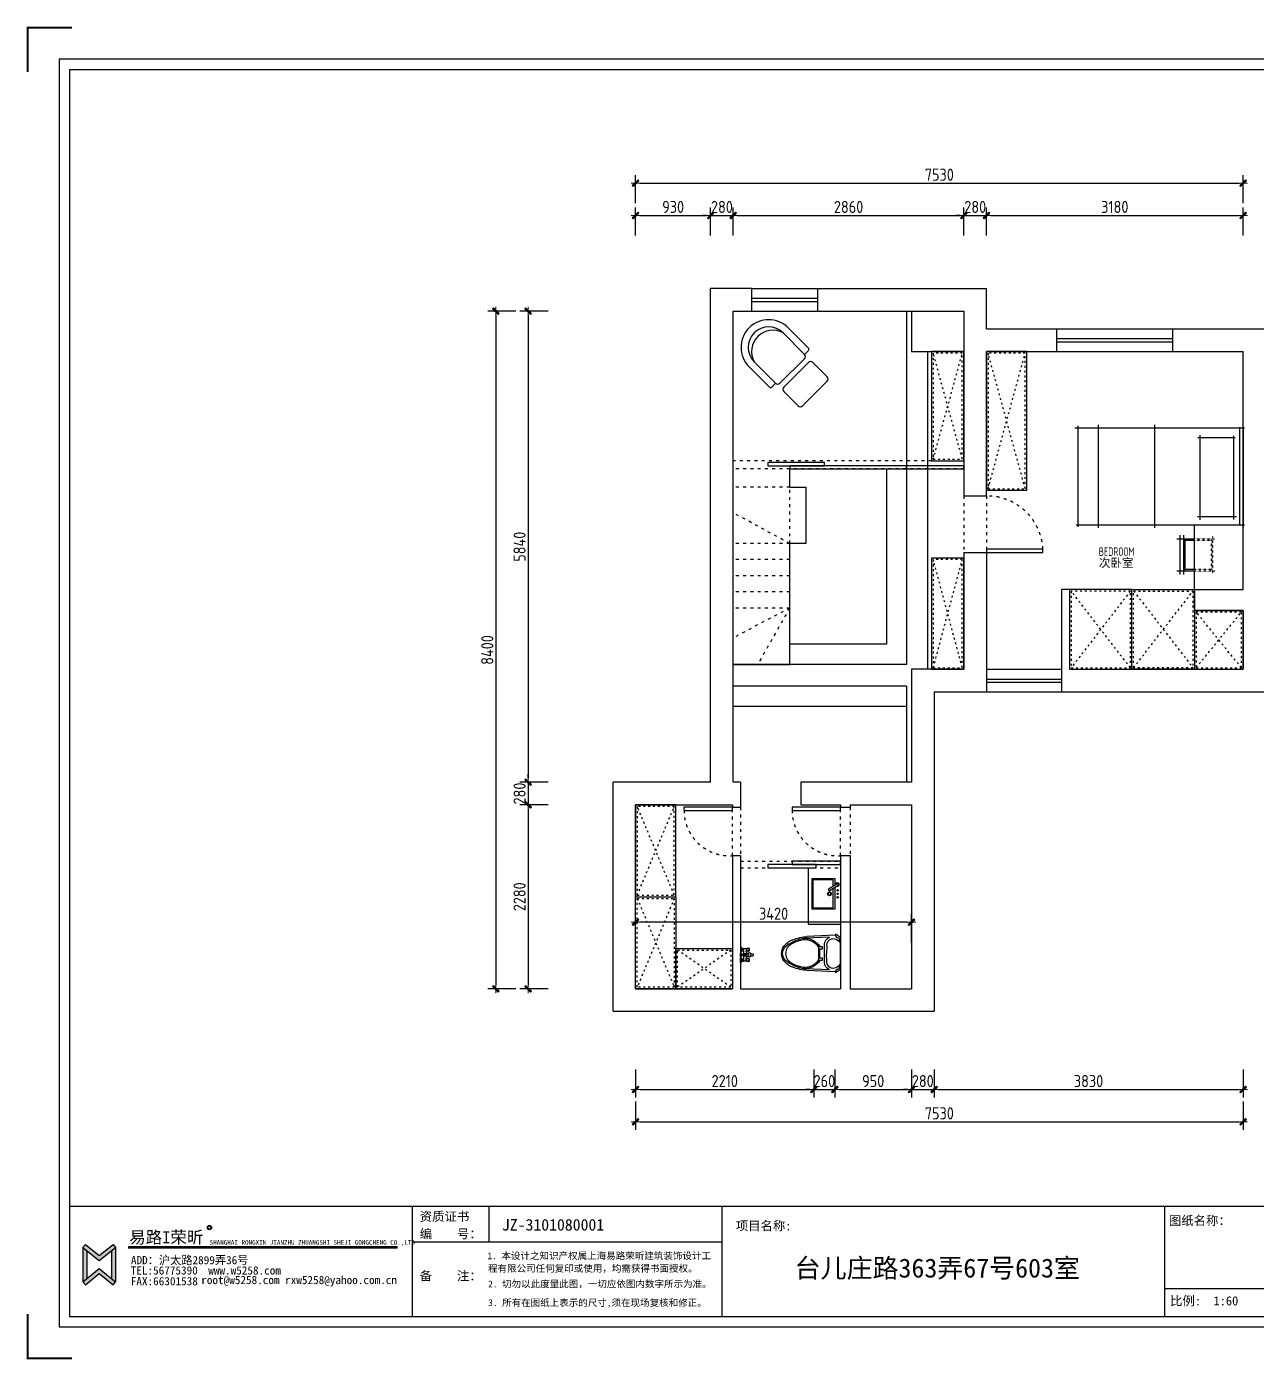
# Model space of a CAD drawing. Header units: millimetres. Extents: x -58733 to 427521, y -235734 to 553534.
# Drawn here: x 26654 to 41899, y 247313 to 263836 of the extents above; entities that cross this region are included whole.
import ezdxf

# ---------------------------------------------------------------- set-up
doc = ezdxf.new("R2010")
doc.units = ezdxf.units.MM
doc.linetypes.add('ACAD_ISO03W100', pattern=[30, 12, -18])
for name, color, linetype in [('00-墙体', 7, 'Continuous'), ('02-洁具及配件（地平图显示）', 1, 'Continuous'), ('02-活动家具', 1, 'Continuous'), ('E-立面活动家具', 1, 'Continuous'), ('图框', 251, 'Continuous'), ('目录文字', 8, 'Continuous')]:
    doc.layers.add(name, color=color, linetype=linetype)
doc.layers.add('P★10 文字说明', color=32, linetype='Continuous', lineweight=0)
doc.layers.add('墙体', color=7, linetype='Continuous', lineweight=30)
doc.styles.add('CCD_DIM', font='ARCHS.SHX')
doc.styles.get("Standard").update_dxf_attribs({"font": 'simsun.ttc'})
doc.styles.add('YQ_DIM', font='SUPEROS.SHX', dxfattribs={"width": 0.8, "bigfont": 'HZDX.SHX'})
doc.styles.add('宋体', font='simsun.ttc', dxfattribs={"height": 120})
doc.styles.add('编号', font='ARCHSTYL.SHX', dxfattribs={"width": 0.8})
doc.styles.add('英文', font='simhei.ttf')
doc.styles.add('黑体', font='simhei.ttf')
doc.dimstyles.new('海龍1：50', dxfattribs={"dimscale": 50, "dimtxt": 3, "dimasz": 1, "dimexe": 2, "dimexo": 2, "dimgap": 0.6, "dimtad": 1, "dimdec": 0, "dimrnd": 5, "dimdsep": 46, "dimtxsty": 'CCD_DIM', "dimblk": 'WS-cj', "dimcen": 1, "dimclrd": 242, "dimclre": 242, "dimclrt": 2, "dimadec": 0, "dimazin": 2, "dimtfac": 1, "dimtdec": 0, "dimtix": 1, "dimtmove": 2, "dimatfit": 3, "dimldrblk": 'CCD_Leader_Arrow', "dimfxl": 5, "dimfxlon": 1, "dimtolj": 1, "dimarcsym": 0})

# ---------------------------------------------------------------- blocks, each defined once
blk = doc.blocks.new('WS-cj')
blk.add_hatch(color=1).paths.add_polyline_path([(0.59, 0.82), (-0.82, -0.59), (-0.59, -0.82), (0.82, 0.59)])
at = {"color": 1, "linetype": 'ByBlock', "lineweight": 0}
for p, q in [((-1.1, 0), (0, 0)), ((0, 0), (1.1, 0))]:
    blk.add_line(p, q, dxfattribs=at)
at = {"color": 1}
blk.add_lwpolyline([(0.59, 0.82), (-0.82, -0.59), (-0.59, -0.82), (0.82, 0.59)], close=True, dxfattribs=at)
blk = doc.blocks.new('*D264')
at = {"color": 242, "lineweight": -2}
for p, q in [((34204, 261246), (34204, 261596)), ((35134, 261246), (35134, 261596)), ((34254, 261496), (35084, 261496))]:
    blk.add_line(p, q, dxfattribs=at)
at = {"layer": 'Defpoints', "color": 0}
for p in [(35134, 261496), (34204, 261096), (35134, 261096)]:
    blk.add_point(p, dxfattribs=at)
at = {"color": 242, "lineweight": -2, "xscale": 50, "yscale": 50, "zscale": 50, "rotation": 180}
blk.add_blockref('WS-cj', (34204, 261496), dxfattribs=at)
at = {"color": 242, "lineweight": -2, "xscale": 50, "yscale": 50, "zscale": 50}
blk.add_blockref('WS-cj', (35134, 261496), dxfattribs=at)
at = {"color": 2, "insert": (34669, 261601), "char_height": 150, "attachment_point": 5, "style": 'CCD_DIM'}
blk.add_mtext('\\A1;930', dxfattribs=at)
blk = doc.blocks.new('CCD_Leader_Arrow')
at = {"color": 1, "linetype": 'ByBlock'}
blk.add_line((0, 0), (-1, 0), dxfattribs=at)
for points in [[(-0.86, 0.67), (-0.6, 0.85), (-0.24, 0), (0, 0)], [(-0.86, -0.67), (-0.6, -0.85), (-0.24, 0), (0, 0)]]:
    blk.add_solid(points, dxfattribs=at)
blk = doc.blocks.new('*D265')
at = {"color": 242, "lineweight": -2}
for p, q in [((35134, 261246), (35134, 261596)), ((35414, 261246), (35414, 261596)), ((35084, 261496), (35034, 261496)), ((35134, 261496), (35414, 261496)), ((35464, 261496), (35514, 261496))]:
    blk.add_line(p, q, dxfattribs=at)
at = {"layer": 'Defpoints', "color": 0}
for p in [(35414, 261496), (35134, 261096), (35414, 261096)]:
    blk.add_point(p, dxfattribs=at)
at = {"color": 242, "lineweight": -2, "xscale": 50, "yscale": 50, "zscale": 50}
blk.add_blockref('WS-cj', (35134, 261496), dxfattribs=at)
at = {"color": 242, "lineweight": -2, "xscale": 50, "yscale": 50, "zscale": 50, "rotation": 180}
blk.add_blockref('WS-cj', (35414, 261496), dxfattribs=at)
at = {"color": 2, "insert": (35274, 261601), "char_height": 150, "attachment_point": 5, "style": 'CCD_DIM'}
blk.add_mtext('\\A1;280', dxfattribs=at)
blk = doc.blocks.new('*D266')
at = {"color": 242, "lineweight": -2}
for p, q in [((35414, 261246), (35414, 261596)), ((38274, 261246), (38274, 261596)), ((35464, 261496), (38224, 261496))]:
    blk.add_line(p, q, dxfattribs=at)
at = {"layer": 'Defpoints', "color": 0}
for p in [(38274, 261496), (35414, 261096), (38274, 261096)]:
    blk.add_point(p, dxfattribs=at)
at = {"color": 242, "lineweight": -2, "xscale": 50, "yscale": 50, "zscale": 50, "rotation": 180}
blk.add_blockref('WS-cj', (35414, 261496), dxfattribs=at)
at = {"color": 242, "lineweight": -2, "xscale": 50, "yscale": 50, "zscale": 50}
blk.add_blockref('WS-cj', (38274, 261496), dxfattribs=at)
at = {"color": 2, "insert": (36844, 261601), "char_height": 150, "attachment_point": 5, "style": 'CCD_DIM'}
blk.add_mtext('\\A1;2860', dxfattribs=at)
blk = doc.blocks.new('*D267')
at = {"color": 242, "lineweight": -2}
for p, q in [((38274, 261246), (38274, 261596)), ((38554, 261246), (38554, 261596)), ((38224, 261496), (38174, 261496)), ((38274, 261496), (38554, 261496)), ((38604, 261496), (38654, 261496))]:
    blk.add_line(p, q, dxfattribs=at)
at = {"layer": 'Defpoints', "color": 0}
for p in [(38554, 261496), (38274, 261096), (38554, 261096)]:
    blk.add_point(p, dxfattribs=at)
at = {"color": 242, "lineweight": -2, "xscale": 50, "yscale": 50, "zscale": 50}
blk.add_blockref('WS-cj', (38274, 261496), dxfattribs=at)
at = {"color": 242, "lineweight": -2, "xscale": 50, "yscale": 50, "zscale": 50, "rotation": 180}
blk.add_blockref('WS-cj', (38554, 261496), dxfattribs=at)
at = {"color": 2, "insert": (38414, 261601), "char_height": 150, "attachment_point": 5, "style": 'CCD_DIM'}
blk.add_mtext('\\A1;280', dxfattribs=at)
blk = doc.blocks.new('*D268')
at = {"color": 242, "lineweight": -2}
for p, q in [((38554, 261246), (38554, 261596)), ((41734, 261246), (41734, 261596)), ((38604, 261496), (41684, 261496))]:
    blk.add_line(p, q, dxfattribs=at)
at = {"layer": 'Defpoints', "color": 0}
for p in [(41734, 261496), (38554, 261096), (41734, 261096)]:
    blk.add_point(p, dxfattribs=at)
at = {"color": 242, "lineweight": -2, "xscale": 50, "yscale": 50, "zscale": 50, "rotation": 180}
blk.add_blockref('WS-cj', (38554, 261496), dxfattribs=at)
at = {"color": 242, "lineweight": -2, "xscale": 50, "yscale": 50, "zscale": 50}
blk.add_blockref('WS-cj', (41734, 261496), dxfattribs=at)
at = {"color": 2, "insert": (40144, 261601), "char_height": 150, "attachment_point": 5, "style": 'CCD_DIM'}
blk.add_mtext('\\A1;3180', dxfattribs=at)
blk = doc.blocks.new('*D269')
at = {"color": 242, "lineweight": -2}
for p, q in [((34204, 261646), (34204, 261996)), ((41734, 261646), (41734, 261996)), ((34254, 261896), (41684, 261896))]:
    blk.add_line(p, q, dxfattribs=at)
at = {"layer": 'Defpoints', "color": 0}
for p in [(41734, 261896), (34204, 261096), (41734, 261096)]:
    blk.add_point(p, dxfattribs=at)
at = {"color": 242, "lineweight": -2, "xscale": 50, "yscale": 50, "zscale": 50, "rotation": 180}
blk.add_blockref('WS-cj', (34204, 261896), dxfattribs=at)
at = {"color": 242, "lineweight": -2, "xscale": 50, "yscale": 50, "zscale": 50}
blk.add_blockref('WS-cj', (41734, 261896), dxfattribs=at)
at = {"color": 2, "insert": (37969, 262001), "char_height": 150, "attachment_point": 5, "style": 'CCD_DIM'}
blk.add_mtext('\\A1;7530', dxfattribs=at)
blk = doc.blocks.new('*D270')
at = {"color": 242, "lineweight": -2}
for p, q in [((34204, 250908), (34204, 250558)), ((36414, 250908), (36414, 250558)), ((34254, 250658), (36364, 250658))]:
    blk.add_line(p, q, dxfattribs=at)
at = {"layer": 'Defpoints', "color": 0}
for p in [(34204, 251058), (36414, 251058), (36414, 250658)]:
    blk.add_point(p, dxfattribs=at)
at = {"color": 242, "lineweight": -2, "xscale": 50, "yscale": 50, "zscale": 50, "rotation": 180}
blk.add_blockref('WS-cj', (34204, 250658), dxfattribs=at)
at = {"color": 242, "lineweight": -2, "xscale": 50, "yscale": 50, "zscale": 50}
blk.add_blockref('WS-cj', (36414, 250658), dxfattribs=at)
at = {"color": 2, "insert": (35309, 250763), "char_height": 150, "attachment_point": 5, "style": 'CCD_DIM'}
blk.add_mtext('\\A1;2210', dxfattribs=at)
blk = doc.blocks.new('*D271')
at = {"color": 242, "lineweight": -2}
for p, q in [((36414, 250908), (36414, 250558)), ((36674, 250908), (36674, 250558)), ((36364, 250658), (36314, 250658)), ((36414, 250658), (36674, 250658)), ((36724, 250658), (36774, 250658))]:
    blk.add_line(p, q, dxfattribs=at)
at = {"layer": 'Defpoints', "color": 0}
for p in [(36414, 251058), (36674, 251058), (36674, 250658)]:
    blk.add_point(p, dxfattribs=at)
at = {"color": 242, "lineweight": -2, "xscale": 50, "yscale": 50, "zscale": 50}
blk.add_blockref('WS-cj', (36414, 250658), dxfattribs=at)
at = {"color": 242, "lineweight": -2, "xscale": 50, "yscale": 50, "zscale": 50, "rotation": 180}
blk.add_blockref('WS-cj', (36674, 250658), dxfattribs=at)
at = {"color": 2, "insert": (36544, 250763), "char_height": 150, "attachment_point": 5, "style": 'CCD_DIM'}
blk.add_mtext('\\A1;260', dxfattribs=at)
blk = doc.blocks.new('*D272')
at = {"color": 242, "lineweight": -2}
for p, q in [((36674, 250908), (36674, 250558)), ((37624, 250908), (37624, 250558)), ((36724, 250658), (37574, 250658))]:
    blk.add_line(p, q, dxfattribs=at)
at = {"layer": 'Defpoints', "color": 0}
for p in [(36674, 251058), (37624, 251058), (37624, 250658)]:
    blk.add_point(p, dxfattribs=at)
at = {"color": 242, "lineweight": -2, "xscale": 50, "yscale": 50, "zscale": 50, "rotation": 180}
blk.add_blockref('WS-cj', (36674, 250658), dxfattribs=at)
at = {"color": 242, "lineweight": -2, "xscale": 50, "yscale": 50, "zscale": 50}
blk.add_blockref('WS-cj', (37624, 250658), dxfattribs=at)
at = {"color": 2, "insert": (37149, 250763), "char_height": 150, "attachment_point": 5, "style": 'CCD_DIM'}
blk.add_mtext('\\A1;950', dxfattribs=at)
blk = doc.blocks.new('*D273')
at = {"color": 242, "lineweight": -2}
for p, q in [((37624, 250908), (37624, 250558)), ((37904, 250908), (37904, 250558)), ((37574, 250658), (37524, 250658)), ((37624, 250658), (37904, 250658)), ((37954, 250658), (38004, 250658))]:
    blk.add_line(p, q, dxfattribs=at)
at = {"layer": 'Defpoints', "color": 0}
for p in [(37624, 251058), (37904, 251058), (37904, 250658)]:
    blk.add_point(p, dxfattribs=at)
at = {"color": 242, "lineweight": -2, "xscale": 50, "yscale": 50, "zscale": 50}
blk.add_blockref('WS-cj', (37624, 250658), dxfattribs=at)
at = {"color": 242, "lineweight": -2, "xscale": 50, "yscale": 50, "zscale": 50, "rotation": 180}
blk.add_blockref('WS-cj', (37904, 250658), dxfattribs=at)
at = {"color": 2, "insert": (37764, 250763), "char_height": 150, "attachment_point": 5, "style": 'CCD_DIM'}
blk.add_mtext('\\A1;280', dxfattribs=at)
blk = doc.blocks.new('*D274')
at = {"color": 242, "lineweight": -2}
for p, q in [((37904, 250908), (37904, 250558)), ((41734, 250908), (41734, 250558)), ((37954, 250658), (41684, 250658))]:
    blk.add_line(p, q, dxfattribs=at)
at = {"layer": 'Defpoints', "color": 0}
for p in [(37904, 251058), (41734, 251058), (41734, 250658)]:
    blk.add_point(p, dxfattribs=at)
at = {"color": 242, "lineweight": -2, "xscale": 50, "yscale": 50, "zscale": 50, "rotation": 180}
blk.add_blockref('WS-cj', (37904, 250658), dxfattribs=at)
at = {"color": 242, "lineweight": -2, "xscale": 50, "yscale": 50, "zscale": 50}
blk.add_blockref('WS-cj', (41734, 250658), dxfattribs=at)
at = {"color": 2, "insert": (39819, 250763), "char_height": 150, "attachment_point": 5, "style": 'CCD_DIM'}
blk.add_mtext('\\A1;3830', dxfattribs=at)
blk = doc.blocks.new('*D275')
at = {"color": 242, "lineweight": -2}
for p, q in [((34204, 250508), (34204, 250158)), ((41734, 250508), (41734, 250158)), ((34254, 250258), (41684, 250258))]:
    blk.add_line(p, q, dxfattribs=at)
at = {"layer": 'Defpoints', "color": 0}
for p in [(34204, 251058), (41734, 251058), (41734, 250258)]:
    blk.add_point(p, dxfattribs=at)
at = {"color": 242, "lineweight": -2, "xscale": 50, "yscale": 50, "zscale": 50, "rotation": 180}
blk.add_blockref('WS-cj', (34204, 250258), dxfattribs=at)
at = {"color": 242, "lineweight": -2, "xscale": 50, "yscale": 50, "zscale": 50}
blk.add_blockref('WS-cj', (41734, 250258), dxfattribs=at)
at = {"color": 2, "insert": (37969, 250363), "char_height": 150, "attachment_point": 5, "style": 'CCD_DIM'}
blk.add_mtext('\\A1;7530', dxfattribs=at)
blk = doc.blocks.new('*D276')
at = {"color": 242, "lineweight": -2}
for p, q in [((33120, 260308), (32770, 260308)), ((32870, 260258), (32870, 254518)), ((33120, 254468), (32770, 254468))]:
    blk.add_line(p, q, dxfattribs=at)
at = {"layer": 'Defpoints', "color": 0}
for p in [(33270, 260308), (32870, 254468), (33270, 254468)]:
    blk.add_point(p, dxfattribs=at)
at = {"color": 242, "lineweight": -2, "xscale": 50, "yscale": 50, "zscale": 50}
for p, rotation in [((32870, 260308), 90), ((32870, 254468), 270)]:
    blk.add_blockref('WS-cj', p, dxfattribs=dict(at, rotation=rotation))
at = {"color": 2, "insert": (32765, 257388), "char_height": 150, "attachment_point": 5, "rotation": 90, "style": 'CCD_DIM'}
blk.add_mtext('\\A1;5840', dxfattribs=at)
blk = doc.blocks.new('*D277')
at = {"color": 242, "lineweight": -2}
for p, q in [((33120, 254468), (32770, 254468)), ((32870, 254518), (32870, 254568)), ((32870, 254468), (32870, 254188)), ((33120, 254188), (32770, 254188)), ((32870, 254138), (32870, 254088))]:
    blk.add_line(p, q, dxfattribs=at)
at = {"layer": 'Defpoints', "color": 0}
for p in [(33270, 254468), (32870, 254188), (33270, 254188)]:
    blk.add_point(p, dxfattribs=at)
at = {"color": 242, "lineweight": -2, "xscale": 50, "yscale": 50, "zscale": 50}
for p, rotation in [((32870, 254468), 270), ((32870, 254188), 90)]:
    blk.add_blockref('WS-cj', p, dxfattribs=dict(at, rotation=rotation))
at = {"color": 2, "insert": (32765, 254328), "char_height": 150, "attachment_point": 5, "rotation": 90, "style": 'CCD_DIM'}
blk.add_mtext('\\A1;280', dxfattribs=at)
blk = doc.blocks.new('*D278')
at = {"color": 242, "lineweight": -2}
for p, q in [((33120, 254188), (32770, 254188)), ((32870, 254138), (32870, 251958)), ((33120, 251908), (32770, 251908))]:
    blk.add_line(p, q, dxfattribs=at)
at = {"layer": 'Defpoints', "color": 0}
for p in [(33270, 254188), (32870, 251908), (33270, 251908)]:
    blk.add_point(p, dxfattribs=at)
at = {"color": 242, "lineweight": -2, "xscale": 50, "yscale": 50, "zscale": 50}
for p, rotation in [((32870, 254188), 90), ((32870, 251908), 270)]:
    blk.add_blockref('WS-cj', p, dxfattribs=dict(at, rotation=rotation))
at = {"color": 2, "insert": (32765, 253048), "char_height": 150, "attachment_point": 5, "rotation": 90, "style": 'CCD_DIM'}
blk.add_mtext('\\A1;2280', dxfattribs=at)
blk = doc.blocks.new('*D279')
at = {"color": 242, "lineweight": -2}
for p, q in [((32720, 260308), (32370, 260308)), ((32470, 260258), (32470, 251958)), ((32720, 251908), (32370, 251908))]:
    blk.add_line(p, q, dxfattribs=at)
at = {"layer": 'Defpoints', "color": 0}
for p in [(33270, 260308), (32470, 251908), (33270, 251908)]:
    blk.add_point(p, dxfattribs=at)
at = {"color": 242, "lineweight": -2, "xscale": 50, "yscale": 50, "zscale": 50}
for p, rotation in [((32470, 260308), 90), ((32470, 251908), 270)]:
    blk.add_blockref('WS-cj', p, dxfattribs=dict(at, rotation=rotation))
at = {"color": 2, "insert": (32365, 256108), "char_height": 150, "attachment_point": 5, "rotation": 90, "style": 'CCD_DIM'}
blk.add_mtext('\\A1;8400', dxfattribs=at)
blk = doc.blocks.new('图框1比60')
h = blk.add_hatch(color=8)
edge = h.paths.add_edge_path()
edge.add_ellipse((163710, 45505), major_axis=(-0.2, 29.4), ratio=1, start_angle=269.6878, end_angle=449.6878)
edge.add_ellipse((163710, 45505), major_axis=(-0.2, 29.4), ratio=1, start_angle=89.5622, end_angle=269.5622)
edge = h.paths.add_edge_path(flags=16)
edge.add_ellipse((163710, 45505), major_axis=(0, 24.9), ratio=1, start_angle=269.966, end_angle=449.966)
edge.add_ellipse((163710, 45505), major_axis=(0, 24.9), ratio=1, start_angle=89.8872, end_angle=269.8872)
h = blk.add_hatch(color=8)
h.paths.add_polyline_path([(162213, 45056), (162434, 45236), (162401, 45277), (162213, 45124), (162025, 45277), (161992, 45236)])
h.paths.add_polyline_path([(162213, 44882), (162401, 44729), (162434, 44770), (162213, 44950), (161992, 44770), (162025, 44729)])
h = blk.add_hatch(color=8)
h.paths.add_polyline_path([(162044, 45193), (161992, 45236), (161992, 44770), (162044, 44813)])
h.paths.add_polyline_path([(162434, 45236), (162381, 45193), (162381, 44813), (162434, 44770)])
blk.add_hatch(color=8).paths.add_polyline_path([(162610, 45245), (162610, 45227), (166263, 45227), (166263, 45245)])
at = {"layer": '目录文字'}
h = blk.add_hatch(color=8, dxfattribs=at)
edge = h.paths.add_edge_path()
edge.add_ellipse((163710, 45505), major_axis=(-0.2, 29.4), ratio=1, start_angle=89.5622, end_angle=269.5622)
edge.add_ellipse((163710, 45505), major_axis=(-0.2, 29.4), ratio=1, start_angle=269.6621, end_angle=449.6621)
edge = h.paths.add_edge_path(flags=16)
edge.add_ellipse((163710, 45505), major_axis=(0, 24.9), ratio=1, start_angle=90.0288, end_angle=270.0288, ccw=False)
edge.add_ellipse((163710, 45505), major_axis=(0, 24.9), ratio=1, start_angle=-89.8872, end_angle=90.1128, ccw=False)
h.paths.add_polyline_path([(163689, 45539), (163733, 45539), (163733, 45472), (163689, 45472)], flags=9)
at = {"color": 8}
for p, q in [((176692, 45797), (176692, 44297)), ((161992, 45236), (162025, 45277)), ((161992, 45236), (161992, 44770)), ((161992, 45236), (162213, 45056)), ((162025, 45277), (162213, 45124)), ((162044, 45193), (162044, 44813)), ((162213, 45124), (162401, 45277)), ((162213, 45056), (162434, 45236)), ((162381, 45193), (162381, 44813)), ((162401, 45277), (162434, 45236)), ((162434, 45236), (162434, 44770)), ((166263, 45245), (162610, 45245)), ((166263, 45227), (162610, 45227)), ((166263, 45227), (166263, 45245)), ((161992, 44770), (162213, 44950)), ((162213, 44950), (162434, 44770)), ((161992, 44770), (162025, 44729)), ((162025, 44729), (162213, 44882)), ((162213, 44882), (162401, 44729)), ((162401, 44729), (162434, 44770))]:
    blk.add_line(p, q, dxfattribs=at)
blk.add_ellipse((163710, 45505, 0), major_axis=(0.1, 29.4), ratio=1, start_param=1.575118209033049, end_param=7.858303516212636, dxfattribs=at)
at = {"layer": '图框', "color": 121}
for p, q in [((161670, 61389), (161670, 44157)), ((186038, 61389), (161670, 61389)), ((161670, 44157), (186038, 44157))]:
    blk.add_line(p, q, dxfattribs=at)
at = {"layer": '图框', "color": 8}
for p, q in [((161809, 61249), (161809, 44297)), ((161809, 61249), (161809, 45797)), ((161809, 61249), (185898, 61249)), ((161809, 45797), (185898, 45797)), ((161809, 45797), (185898, 45797)), ((166465, 45797), (166465, 44297)), ((167511, 45797), (167511, 45305)), ((170675, 45797), (170675, 44297)), ((176692, 45797), (176692, 44297)), ((170675, 45305), (166465, 45305)), ((179360, 44672), (176692, 44672)), ((161809, 44297), (185898, 44297))]:
    blk.add_line(p, q, dxfattribs=at)
at = {"layer": '图框', "color": 121, "const_width": 28.3}
for points in [[(161841, 61818), (161241, 61818), (161241, 61217)], [(161841, 43728), (161241, 43728), (161241, 44329)]]:
    blk.add_lwpolyline(points, dxfattribs=at)
at = {"layer": '目录文字', "color": 8}
blk.add_line((162610, 45245), (162610, 45227), dxfattribs=at)
blk.add_ellipse((163710, 45505, 0), major_axis=(0.4, 24.9), ratio=1, start_param=1.571448490114663, end_param=7.854633797294249, dxfattribs=at)
for s, height, style, width, p in [('资质证书', 123.8, '宋体', 0.999898, (166569, 45595)), ('图纸名称：', 123.3, '黑体', 0.999898, (176753, 45540)), ('易路I荣昕', 164.1, '黑体', 0.999898, (162621, 45292)), ('R', 44.9, 'YQ_DIM', 0.8, (163698, 45483, 0)), ('编    号：', 123.8, '宋体', 0.999898, (166569, 45359)), ('项目名称:', 123.3, '黑体', 0.999898, (170866, 45468)), ('SHANGHAI RONGXIN JIANZHU ZHUANGSHI SHEJI GONGCHENG CO.,LTD', 61.54, '英文', 0.999898, (163713, 45273)), ('ADD：沪太路2899弄36号', 111.72, '英文', 0.999898, (162644, 45007)), ('1. 本设计之知识产权属上海易路荣昕建筑装饰设计工', 92.51, '黑体', 0.999898, (167491, 45076)), ('台儿庄路363弄67号603室', 258.72, '宋体', 0.999898, (171666, 44826)), ('TEL:56775390', 111.72, '英文', 0.999898, (162641, 44867)), ('www.w5258.com', 111.72, '英文', 0.999898, (163695, 44867)), ('程有限公司任何复印或使用，均需获得书面授权。', 92.51, '黑体', 0.999898, (167498, 44904)), ('FAX:66301538', 111.72, '英文', 0.999898, (162642, 44721)), ('root@w5258.com rxw5258@yahoo.com.cn', 111.72, '英文', 0.999898, (163600, 44737)), ('备    注：', 123.8, '宋体', 0.999898, (166569, 44788)), ('2. 切勿以此度量此图，一切应依图内数字所示为准。', 92.51, '黑体', 0.999898, (167500, 44693)), ('比例:  1:60', 123.8, '宋体', 0.999898, (176769, 44448)), ('3. 所有在图纸上表示的尺寸,须在现场复核和修正。', 92.51, '黑体', 0.999898, (167500, 44438))]:
    blk.add_text(s, height=height, dxfattribs=dict(at, style=style, width=width)).set_placement(p)
at = {"layer": '目录文字', "width": 1}
blk.add_text('JZ-3101080001', height=157.18, dxfattribs=at).set_placement((167687, 45465))
blk = doc.blocks.new('zw$DBEA')
for p, q in [((2102, 1237), (0, 1237)), ((36, 1266), (36, 20)), ((36, 1253), (36, 16)), ((2045, 30), (2045, 1248)), ((2086, 1253), (2086, 16)), ((16, 37), (2102, 37))]:
    blk.add_line(p, q)
at = {"color": 251}
for p, q in [((292, 1277), (292, 0)), ((987, 1277), (987, 0)), ((1526, 1121), (1990, 1121)), ((1556, 100), (1556, 1149)), ((1966, 1144), (1966, 106)), ((2003, 139), (1520, 139))]:
    blk.add_line(p, q, dxfattribs=at)
blk = doc.blocks.new('A$C47FE7B04')
for p, q in [((12, 67), (28, 412)), ((466, 67), (450, 412)), ((42, 0), (0, 60)), ((436, 0), (478, 60)), ((436, 0), (42, 0))]:
    blk.add_line(p, q)
at = {"color": 251}
for p, q in [((35, 136), (50, 437)), ((443, 136), (428, 437)), ((350, 200), (128, 200)), ((138, 171), (239, 175)), ((153, 278), (153, 229)), ((153, 229), (186, 229)), ((185, 271), (293, 271)), ((186, 229), (186, 271)), ((292, 256), (186, 256)), ((340, 171), (239, 175)), ((292, 271), (292, 229)), ((292, 229), (325, 229)), ((325, 229), (325, 278)), ((94, 14), (55, 14)), ((424, 14), (384, 14)), ((76, 0), (403, 0)), ((436, 0), (436, 0))]:
    blk.add_line(p, q, dxfattribs=at)
for centre, radius, start, end in [((305, 501), 254, 128, 158.7), ((239, 580), 151, 53.3224, 126.6999), ((173, 501), 254, 21.3, 52), ((704, 355), 678, 159.5, 175.2), ((-226, 355), 678, 4.8, 20.5), ((76, 64), 63.8, 177, 184.041), ((402, 64), 63.8, 355.9513, 3)]:
    blk.add_arc(centre, radius, start, end)
for centre, radius, start, end in [((302, 523), 216, 127.6232, 150.6955), ((239, 536), 140, 27.1313, 152.8687), ((239, 607), 111, 90, 128.3644), ((239, 607), 111, 51.6356, 90), ((176, 523), 216, 29.3045, 52.3768), ((256, 441), 206, 164.0575, 208.1206), ((667, 317), 635, 150.6001, 163.4407), ((667, 317), 620, 152.8687, 163.4334), ((-189, 317), 620, 16.5666, 27.1313), ((-189, 317), 635, 16.5593, 29.3999), ((222, 441), 206, 331.8794, 15.9425), ((256, 441), 191, 164.0809, 199.8651), ((291, 457), 244, 207.4735, 235.4741), ((291, 457), 229, 200.5577, 226.0032), ((187, 457), 244, 304.5259, 332.5265), ((187, 457), 229, 313.9968, 339.4423), ((222, 441), 191, 340.1349, 15.9191), ((137, 88), 112, 94.5, 155.1), ((141, 82), 89.1, 92.2, 160.4), ((185, 347), 76.2, 226.0032, 270), ((293, 347), 76.2, 270, 313.9968), ((337, 82), 89.1, 19.6, 87.8), ((341, 88), 112, 24.9, 85.5), ((5, 10), 49.9, 81.6639, 95.7795), ((5, 10), 49.9, 4.936, 81.6639), ((144, 89), 89.8, 164.9956, 261.9532), ((334, 89), 89.8, 278.0468, 15.0044), ((473, 10), 49.9, 98.403, 175.064), ((473, 10), 49.9, 84.2205, 98.403)]:
    blk.add_arc(centre, radius, start, end, dxfattribs=at)
blk = doc.blocks.new('A$C148A1841')
at = {"extrusion": (0, 1, 0)}
for p, q in [((0, 360), (0, 0)), ((95, 360), (0, 360)), ((460, 360), (125, 360)), ((460, 0), (460, 360)), ((0, 0), (460, 0))]:
    blk.add_line(p, q, dxfattribs=at)
at = {"color": 251, "ltscale": 10, "extrusion": (0, 1, 0)}
for p, q in [((15, 330), (15, 15)), ((114, 330), (15, 330)), ((445, 330), (143, 330)), ((445, 15), (445, 330)), ((15, 15), (445, 15))]:
    blk.add_line(p, q, dxfattribs=at)
at = {"color": 251}
for p, q in [((198, 271), (216, 271)), ((230, 288), (230, 304)), ((230, 254), (230, 238)), ((246, 271), (263, 271))]:
    blk.add_line(p, q, dxfattribs=at)
at = {"color": 251, "ltscale": 10}
blk.add_lwpolyline([(162, 252), (183, 266), (98, 402, 1), (77, 389)], format="xyb", close=True, dxfattribs=at)
at = {"color": 251}
for radius in [29.4, 19.8]:
    blk.add_circle((230, 271), radius, dxfattribs=at)
at = {"color": 251, "ltscale": 10}
blk.add_arc((88, 396), 25, 331.6515, 271.6515, dxfattribs=at)
at = {"color": 251}
for centre, major_axis, start_param, end_param in [((177, 396), (-9.43, 9.43), 0.785398, 7.068583), ((283, 396), (9.43, 9.43), 2.356194490192192, 8.639379797371777), ((230, 396), (-6.29, 6.29), 0.785398, 7.068583)]:
    blk.add_ellipse(centre, major_axis=major_axis, ratio=1, start_param=start_param, end_param=end_param, dxfattribs=at)
blk = doc.blocks.new('A$C2EBB641D')
for p, q in [((533, 667), (200, 667)), ((267, 733), (267, 0)), ((333, 733), (333, 0)), ((200, 67), (533, 67))]:
    blk.add_line(p, q)
at = {"color": 251}
for p, q in [((533, 640), (347, 640)), ((360, 653), (360, 80)), ((347, 93), (533, 93))]:
    blk.add_line(p, q, dxfattribs=at)
at = {"color": 250, "linetype": 'ACAD_ISO03W100', "ltscale": 0.1}
for p, q in [((907, 667), (533, 667)), ((853, 640), (533, 640)), ((840, 80), (840, 653)), ((867, 27), (867, 707)), ((533, 93), (853, 93)), ((533, 67), (907, 67))]:
    blk.add_line(p, q, dxfattribs=at)
blk = doc.blocks.new('A$C161B1048')
for p, q in [((0, 159), (58, 159)), ((0, 151), (0, 159)), ((0, 151), (16, 135)), ((16, 135), (19, 135)), ((19, 130), (16, 128)), ((16, 128), (16, 122)), ((16, 122), (19, 120)), ((19, 120), (16, 118)), ((16, 118), (16, 89)), ((18, 87), (18, 86)), ((19, 135), (19, 130)), ((39, 120), (86, 120)), ((40, 135), (40, 130)), ((43, 135), (40, 135)), ((40, 130), (42, 128)), ((42, 122), (40, 120)), ((42, 128), (42, 122)), ((58, 151), (43, 135)), ((43, 87), (55, 87)), ((43, 86), (43, 87)), ((58, 159), (58, 151)), ((70, 46), (79, 84)), ((70, 44), (70, 44)), ((119, 159), (71, 159)), ((75, 74), (75, 67)), ((79, 34), (82, 5)), ((86, 147), (85, 147)), ((86, 147), (86, 100)), ((95, 147), (86, 147)), ((86, 100), (104, 100)), ((86, 89), (86, 85)), ((86, 89), (104, 89)), ((88, 0), (95, 0)), ((95, 147), (104, 147)), ((102, 0), (95, 0)), ((104, 147), (104, 100)), ((104, 147), (106, 147)), ((104, 120), (171, 120)), ((104, 89), (104, 85)), ((111, 34), (107, 5)), ((111, 84), (120, 46)), ((190, 159), (132, 159)), ((132, 159), (132, 151)), ((132, 151), (147, 135)), ((147, 87), (134, 87)), ((147, 135), (150, 135)), ((147, 86), (147, 87)), ((150, 130), (148, 128)), ((148, 128), (148, 122)), ((148, 122), (150, 120)), ((150, 135), (150, 130)), ((172, 120), (171, 120)), ((171, 87), (171, 87)), ((171, 87), (171, 86)), ((172, 135), (172, 130)), ((175, 135), (172, 135)), ((172, 130), (174, 128)), ((174, 122), (172, 120)), ((174, 128), (174, 122)), ((174, 89), (174, 118)), ((190, 151), (175, 135)), ((190, 151), (190, 159))]:
    blk.add_line(p, q)
at = {"color": 251}
for p, q in [((58, 151), (0, 151)), ((15, 54), (20, 78)), ((18, 87), (43, 87)), ((18, 86), (43, 86)), ((19, 135), (29, 135)), ((19, 130), (29, 130)), ((19, 120), (29, 120)), ((31, 52), (19, 52)), ((23, 128), (21, 130)), ((21, 120), (23, 122)), ((23, 128), (26, 130)), ((23, 122), (23, 128)), ((23, 122), (26, 120)), ((40, 135), (29, 135)), ((40, 130), (29, 130)), ((40, 120), (29, 120)), ((31, 52), (42, 52)), ((35, 128), (32, 130)), ((35, 122), (32, 120)), ((35, 128), (37, 130)), ((35, 122), (35, 128)), ((37, 120), (35, 122)), ((46, 54), (41, 78)), ((76, 58), (74, 63)), ((79, 57), (76, 58)), ((80, 67), (79, 57)), ((89, 65), (93, 53)), ((93, 53), (98, 53)), ((98, 53), (101, 65)), ((110, 68), (110, 57)), ((110, 57), (114, 58)), ((115, 74), (114, 69)), ((114, 58), (116, 65)), ((121, 44), (121, 44)), ((132, 151), (190, 151)), ((143, 54), (149, 78)), ((171, 87), (147, 87)), ((171, 86), (147, 86)), ((159, 52), (147, 52)), ((150, 135), (161, 135)), ((150, 130), (161, 130)), ((150, 120), (161, 120)), ((155, 128), (153, 130)), ((153, 120), (155, 122)), ((155, 128), (158, 130)), ((155, 122), (155, 128)), ((155, 122), (158, 120)), ((159, 52), (171, 52)), ((172, 135), (161, 135)), ((172, 130), (161, 130)), ((172, 120), (161, 120)), ((167, 128), (164, 130)), ((167, 122), (164, 120)), ((167, 128), (169, 130)), ((167, 122), (167, 128)), ((169, 120), (167, 122)), ((175, 54), (169, 78))]:
    blk.add_line(p, q, dxfattribs=at)
for centre, radius, start, end in [((216, 37), 206, 167.1247, 175.6663), ((32, 106), 57, 247.8225, 268.6863), ((19, 81), 4.17, 95.2861, 155.1491), ((18, 89), 2.26, 180, 283.6855), ((29, 106), 57, 271.3137, 292.1775), ((42, 81), 4.17, 24.8509, 84.7139), ((-155, 37), 206, 4.3337, 12.8753), ((55, 66), 20.9, 23.4502, 90), ((76, 43), 6.14, 155.6461, 180), ((76, 43), 6.14, 180, 221.2126), ((86, 163), 16.1, 196.4663, 264.7097), ((85, 51), 18.4, 221.2126, 244.6886), ((91, 64), 32.8, 244.6886, 258.9162), ((80, 84), 0.732, 111.5874, 180), ((80, 84), 0.732, 180, 248.4126), ((87, 66), 20.2, 99.3077, 111.5874), ((87, 102), 20.2, 248.4126, 260.6923), ((88, 6), 5.6, 186.0979, 272.3749), ((93, 94), 9.16, 140.1022, 219.8978), ((92, 37), 49.5, 96.7319, 99.3077), ((92, 131), 49.5, 260.6923, 266.1163), ((95, 85), 53.9, 258.9162, 270), ((87, 85), 0.443, 180, 247.4671), ((91, 95), 11, 247.4671, 260.2489), ((93, 111), 26.9, 260.2489, 265.9284), ((95, 178), 96.5, 266.1163, 270), ((95, 136), 52.2, 265.9284, 270), ((95, 136), 52.2, 270, 274.0716), ((95, 178), 96.5, 270, 273.8837), ((95, 85), 53.9, 270, 281.0838), ((97, 111), 26.9, 274.0716, 279.7511), ((100, 95), 11, 279.7511, 292.5329), ((98, 131), 49.5, 273.8837, 279.3077), ((102, 6), 5.6, 267.6251, 353.9021), ((97, 94), 9.16, 320.1022, 39.8978), ((98, 37), 49.5, 80.6923, 83.2681), ((104, 85), 0.443, 292.5329, 0), ((99, 64), 32.8, 281.0838, 295.3114), ((104, 163), 16.1, 275.2903, 343.5337), ((103, 66), 20.2, 68.4126, 80.6923), ((103, 102), 20.2, 279.3077, 291.5874), ((110, 84), 0.732, 291.5874, 0), ((110, 84), 0.732, 360, 68.4126), ((105, 51), 18.4, 295.3114, 318.7874), ((134, 66), 20.9, 90, 156.5498), ((115, 43), 6.14, 318.7874, 0), ((115, 43), 6.14, 0, 24.3539), ((345, 37), 206, 167.1247, 175.6663), ((160, 106), 57, 247.8225, 268.6863), ((147, 81), 4.17, 95.2861, 155.1491), ((158, 106), 57, 271.3137, 292.1775), ((172, 89), 2.26, 256.3145, 0), ((171, 81), 4.17, 24.8509, 84.7139), ((172, 118), 2, 0, 90), ((-27, 37), 206, 4.3337, 12.8753)]:
    blk.add_arc(centre, radius, start, end)
for centre, radius, start, end in [((11, 60), 7.1, 268.6863, 306.614), ((-79, 60), 94, 356.2802, 9.9331), ((19, 57), 4.74, 212.3784, 270), ((30, 73), 10.8, 86.7185, 152.529), ((31, 73), 10.8, 27.471, 93.2815), ((42, 57), 4.74, 270, 327.6216), ((140, 60), 94, 170.0669, 183.7198), ((51, 60), 7.1, 233.386, 271.3137), ((95, 100), 17, 122.2278, 235.4154), ((84, 94), 5.2, 68.9619, 78.2634), ((84, 95), 5.2, 281.7366, 291.0381), ((84, 94), 4.83, 47.1211, 68.9619), ((84, 95), 4.83, 291.0381, 312.8789), ((84, 94), 4.53, 24.0405, 47.1211), ((84, 95), 4.53, 312.8789, 335.9595), ((85, 94), 4.18, 0, 24.0405), ((85, 94), 4.18, 335.9595, 0), ((94, 94), 4.18, 155.9595, 180), ((94, 94), 4.18, 180, 204.0405), ((95, 94), 4.53, 132.8789, 155.9595), ((95, 95), 4.53, 204.0405, 227.1211), ((95, 94), 4.83, 111.0381, 132.8789), ((95, 95), 4.83, 227.1211, 248.9619), ((95, 94), 5.2, 90, 111.0381), ((95, 95), 5.2, 248.9619, 270), ((95, 94), 5.2, 68.9619, 90), ((95, 95), 5.2, 270, 291.0381), ((95, 94), 4.83, 47.1211, 68.9619), ((95, 95), 4.83, 291.0381, 312.8789), ((95, 94), 4.53, 24.0405, 47.1211), ((95, 95), 4.53, 312.8789, 335.9595), ((96, 94), 4.18, 0, 24.0405), ((96, 94), 4.18, 335.9595, 0), ((106, 94), 4.18, 155.9595, 180), ((106, 94), 4.18, 180, 204.0405), ((106, 94), 4.53, 132.8789, 155.9595), ((106, 95), 4.53, 204.0405, 227.1211), ((106, 94), 4.83, 111.0381, 132.8789), ((106, 95), 4.83, 227.1211, 248.9619), ((95, 100), 17, 304.4767, 58.4244), ((106, 94), 5.2, 101.7366, 111.0381), ((106, 95), 5.2, 248.9619, 258.2634), ((139, 60), 7.1, 268.6863, 306.614), ((49, 60), 94, 356.2802, 9.9331), ((147, 57), 4.74, 212.3784, 270), ((158, 73), 10.8, 86.7185, 152.529), ((160, 73), 10.8, 27.471, 93.2815), ((171, 57), 4.74, 270, 327.6216), ((269, 60), 94, 170.0669, 183.7198), ((179, 60), 7.1, 233.386, 271.3137)]:
    blk.add_arc(centre, radius, start, end, dxfattribs=at)
blk = doc.blocks.new('zw$DCE2')
for p, q in [((316, 1068), (11, 763)), ((550, 889), (370, 1068)), ((550, 835), (244, 530)), ((651, 788), (695, 833)), ((979, 585), (731, 833)), ((11, 709), (191, 530)), ((597, 788), (291, 483)), ((291, 429), (246, 384)), ((246, 349), (495, 100)), ((246, 349), (375, 220))]:
    blk.add_line(p, q)
at = {"color": 251}
for p, q in [((916, 522), (651, 788)), ((291, 429), (557, 163)), ((291, 429), (382, 338))]:
    blk.add_line(p, q, dxfattribs=at)
for centre, radius, start, end in [((343, 1041), 38.1, 45, 135), ((523, 862), 38.1, 315, 45), ((713, 815), 25, 45, 135), ((38, 736), 38.1, 135, 225), ((624, 761), 38.1, 45, 135), ((217, 557), 38.1, 225, 315), ((737, 342), 342, 225, 45), ((264, 366), 25, 135, 225), ((318, 456), 38.1, 135, 225)]:
    blk.add_arc(centre, radius, start, end)
for centre, radius, start, end in [((737, 342), 254, 225, 45), ((684, 395), 265, 241.2602, 28.7398)]:
    blk.add_arc(centre, radius, start, end, dxfattribs=at)
blk = doc.blocks.new('*D692')
at = {"color": 242, "lineweight": -2}
for p, q in [((34204, 252578), (34204, 252833)), ((37624, 252483), (37624, 252833)), ((37574, 252733), (34254, 252733))]:
    blk.add_line(p, q, dxfattribs=at)
at = {"layer": 'Defpoints', "color": 0}
for p in [(34204, 252733), (34204, 252478), (37624, 252285)]:
    blk.add_point(p, dxfattribs=at)
at = {"color": 242, "lineweight": -2, "xscale": 50, "yscale": 50, "zscale": 50, "rotation": 180}
blk.add_blockref('WS-cj', (34204, 252733), dxfattribs=at)
at = {"color": 242, "lineweight": -2, "xscale": 50, "yscale": 50, "zscale": 50}
blk.add_blockref('WS-cj', (37624, 252733), dxfattribs=at)
at = {"color": 2, "insert": (35914, 252838), "char_height": 150, "attachment_point": 5, "style": 'CCD_DIM'}
blk.add_mtext('\\A1;3420', dxfattribs=at)

msp = doc.modelspace()

# ---------------------------------------------------------------- linework, layer by layer
for p, q in [((35133.5, 254468), (35133.5, 260588)), ((35643.5, 260588), (35133.5, 260588)), ((35643.5, 260308), (35643.5, 260588)), ((36463.5, 260308), (36463.5, 260588)), ((36463.5, 260588), (38553.5, 260588)), ((38553.5, 260088), (38553.5, 260588)), ((35413.5, 254468), (35413.5, 260308)), ((35413.5, 260308), (35643.5, 260308)), ((36463.5, 260308), (38273.5, 260308)), ((37623.5, 260308), (37623.5, 259808)), ((38273.5, 260308), (38273.5, 258018)), ((38553.5, 260088), (39423.5, 260088)), ((39423.5, 259808), (39423.5, 260088)), ((40863.5, 259808), (40863.5, 260088)), ((40863.5, 260088), (42013.5, 260088)), ((37623.5, 259808), (38273.5, 259808)), ((38553.5, 258018), (38553.5, 259808)), ((38553.5, 259808), (39423.5, 259808)), ((40863.5, 259808), (41733.5, 259808)), ((41733.5, 256858), (41733.5, 259808)), ((38273.5, 258018), (38553.5, 258018)), ((38273.5, 257318), (38553.5, 257318)), ((38273.5, 257318), (38273.5, 255868)), ((38553.5, 257318), (38553.5, 255588)), ((39483.5, 256858), (39483.5, 255588)), ((39583.5, 256858), (39483.5, 256858)), ((39583.5, 256858), (39583.5, 255868)), ((41133.5, 256858), (41733.5, 256858)), ((41133.5, 256598), (41133.5, 256858)), ((41133.5, 256598), (41733.5, 256598)), ((41733.5, 256598), (41733.5, 255868)), ((38273.5, 255868), (37623.5, 255868)), ((37623.5, 255868), (37623.5, 254468)), ((39583.5, 255868), (41733.5, 255868)), ((37903.5, 255588), (37903.5, 251628)), ((37903.5, 255588), (38553.5, 255588)), ((39483.5, 255588), (42013.5, 255588)), ((33923.5, 251628), (33923.5, 254468)), ((35133.5, 254468), (33923.5, 254468)), ((35503.5, 254468), (35413.5, 254468)), ((35503.5, 254468), (35503.5, 254158)), ((37623.5, 254468), (36253.5, 254468)), ((36253.5, 254468), (36253.5, 254188)), ((34203.5, 251908), (34203.5, 254188)), ((34203.5, 254188), (35403.5, 254188)), ((35403.5, 254188), (35403.5, 254158)), ((35403.5, 254158), (35503.5, 254158)), ((36253.5, 254188), (36743.5, 254188)), ((36743.5, 254188), (36743.5, 254158)), ((36743.5, 254158), (36863.5, 254158)), ((36863.5, 254188), (37623.5, 254188)), ((36863.5, 254188), (36863.5, 254158)), ((37623.5, 254188), (37623.5, 251908)), ((35403.5, 253558), (35503.5, 253558)), ((35403.5, 253558), (35403.5, 251908)), ((35503.5, 253558), (35503.5, 251908)), ((36743.5, 253558), (36863.5, 253558)), ((36743.5, 253558), (36743.5, 251908)), ((36863.5, 253558), (36863.5, 251908)), ((34203.5, 251908), (35403.5, 251908)), ((35503.5, 251908), (36743.5, 251908)), ((36863.5, 251908), (37623.5, 251908)), ((33923.5, 251628), (37903.5, 251628))]:
    msp.add_line(p, q)
at = {"color": 12}
for p, q in [((35643.5, 260588), (36463.5, 260588)), ((35643.5, 260308), (36463.5, 260308)), ((39423.5, 260088), (40863.5, 260088)), ((39423.5, 259808), (40863.5, 259808)), ((38553.5, 255868), (39483.5, 255868)), ((38553.5, 255588), (39483.5, 255588))]:
    msp.add_line(p, q, dxfattribs=at)
at = {"layer": '00-墙体', "color": 42}
for p, q in [((35643.5, 260468), (36463.5, 260468)), ((35643.5, 260428), (36463.5, 260428)), ((39423.5, 259968), (40863.5, 259968)), ((39423.5, 259928), (40863.5, 259928)), ((38553.5, 255748), (39483.5, 255748)), ((38553.5, 255708), (39483.5, 255708))]:
    msp.add_line(p, q, dxfattribs=at)
at = {"layer": '02-洁具及配件（地平图显示）', "ltscale": 0.8}
for p, q in [((36343.5, 253408), (36343.5, 252708)), ((36343.5, 252708), (36743.5, 252708))]:
    msp.add_line(p, q, dxfattribs=at)
at = {"layer": '02-活动家具', "color": 8, "ltscale": 3}
for p, q in [((37563.5, 260308), (37563.5, 255928)), ((37823.5, 259808), (37823.5, 255868)), ((37313.5, 258353), (37313.5, 256178)), ((37313.5, 256178), (36113.5, 256178)), ((37563.5, 255928), (35413.5, 255928)), ((37563.5, 255658), (35413.5, 255658)), ((37563.5, 255658), (37563.5, 254468)), ((37563.5, 255408), (35413.5, 255408))]:
    msp.add_line(p, q, dxfattribs=at)
at = {"layer": '02-活动家具', "color": 251, "linetype": 'ACAD_ISO03W100', "ltscale": 2}
for p, q in [((37893.5, 258473), (38253.5, 259788)), ((38253.5, 258473), (37893.5, 259788)), ((38573.5, 258108), (39033.5, 259788)), ((39033.5, 258108), (38573.5, 259788)), ((37893.5, 255888), (38253.5, 257228)), ((38253.5, 255888), (37893.5, 257228)), ((40337.2, 255888), (39603.5, 256838)), ((40337.2, 256838), (39603.5, 255888)), ((40377.2, 255888), (41113.5, 256838)), ((40377.2, 256838), (41113.5, 255888)), ((41153.5, 255888), (41713.5, 256578)), ((41713.5, 255888), (41153.5, 256578)), ((34223.5, 253068), (34683.5, 254168)), ((34683.5, 253068), (34223.5, 254168)), ((34223.5, 253028), (34683.5, 251928)), ((34683.5, 253028), (34223.5, 251928)), ((35383.5, 252388), (34723.5, 251928)), ((35383.5, 251928), (34723.5, 252388))]:
    msp.add_line(p, q, dxfattribs=at)
at = {"layer": '02-活动家具', "color": 8, "linetype": 'ACAD_ISO03W100', "ltscale": 3}
for p, q in [((37873.5, 258453), (35413.5, 258453)), ((38273.5, 258353), (35413.5, 258353)), ((36113.5, 258128), (35413.5, 258128)), ((36113.5, 257428), (36113.5, 258128)), ((38273.5, 258018), (38273.5, 257318)), ((38553.5, 258018), (38553.5, 257318)), ((36113.5, 257428), (35413.5, 257809.3)), ((36113.5, 257428), (35413.5, 257428)), ((36113.5, 257228), (35413.5, 257228)), ((36113.5, 257028), (35413.5, 257028)), ((36113.5, 256828), (35413.5, 256828)), ((36113.5, 256628), (35413.5, 256628)), ((36113.5, 256628), (35413.5, 256259)), ((36113.5, 256628), (35717.4, 255928)), ((35403.5, 253558), (35403.5, 254158)), ((35503.5, 254158), (35503.5, 253558)), ((36743.5, 253558), (36743.5, 254158)), ((36863.5, 254158), (36863.5, 253558)), ((35503.5, 253488), (36743.5, 253488)), ((35503.5, 253408), (36743.5, 253408))]:
    msp.add_line(p, q, dxfattribs=at)
at = {"layer": '02-活动家具'}
for p, q in [((36113.5, 258128), (36113.5, 258353)), ((36113.5, 258128), (36313.5, 258128)), ((36313.5, 258128), (36313.5, 257428)), ((41133.5, 256858), (41133.5, 257658)), ((36113.5, 255928), (36113.5, 257428)), ((36313.5, 257428), (36113.5, 257428)), ((35413.5, 255928), (36113.5, 255928))]:
    msp.add_line(p, q, dxfattribs=at)
for points in [[(38273.5, 259808), (37873.5, 259808), (37873.5, 258453), (38273.5, 258453)], [(39053.5, 259808), (38553.5, 259808), (38553.5, 258088), (39053.5, 258088)], [(35843.8, 258393), (36543.8, 258393), (36543.8, 258433), (35843.8, 258433)], [(36113.5, 258353), (37563.5, 258353), (37563.5, 258393), (36113.5, 258393)], [(37563.5, 258353), (38273.5, 258353), (38273.5, 258393), (37563.5, 258393)], [(38553.5, 257318), (39253.5, 257318), (39253.5, 257358), (38553.5, 257358)], [(38273.5, 257248), (37873.5, 257248), (37873.5, 255868), (38273.5, 255868)], [(39583.5, 256858), (39583.5, 255868), (40357.2, 255868), (40357.2, 256858)], [(41133.5, 256858), (41133.5, 255868), (40357.2, 255868), (40357.2, 256858)], [(41733.5, 256598), (41133.5, 256598), (41133.5, 255868), (41733.5, 255868)], [(34703.5, 254188), (34203.5, 254188), (34203.5, 253048), (34703.5, 253048)], [(35403.5, 254158), (34803.5, 254158), (34803.5, 254118), (35403.5, 254118)], [(36743.5, 254158), (36143.5, 254158), (36143.5, 254118), (36743.5, 254118)], [(36743.5, 253488), (36143.5, 253488), (36143.5, 253448), (36743.5, 253448)], [(36443.5, 253448), (35843.5, 253448), (35843.5, 253408), (36443.5, 253408)], [(34703.5, 251908), (34203.5, 251908), (34203.5, 253048), (34703.5, 253048)], [(34703.5, 251908), (34703.5, 252408), (35403.5, 252408), (35403.5, 251908)]]:
    msp.add_lwpolyline(points, close=True, dxfattribs=at)
at = {"layer": '02-活动家具', "color": 251, "linetype": 'ACAD_ISO03W100', "ltscale": 2}
for points in [[(38253.5, 259788), (37893.5, 259788), (37893.5, 258473), (38253.5, 258473)], [(39033.5, 259788), (38573.5, 259788), (38573.5, 258108), (39033.5, 258108)], [(38253.5, 257228), (37893.5, 257228), (37893.5, 255888), (38253.5, 255888)], [(39603.5, 256838), (39603.5, 255888), (40337.2, 255888), (40337.2, 256838)], [(41113.5, 256838), (41113.5, 255888), (40377.2, 255888), (40377.2, 256838)], [(41713.5, 256578), (41153.5, 256578), (41153.5, 255888), (41713.5, 255888)], [(34683.5, 254168), (34223.5, 254168), (34223.5, 253068), (34683.5, 253068)], [(34683.5, 251928), (34223.5, 251928), (34223.5, 253028), (34683.5, 253028)], [(34723.5, 251928), (34723.5, 252388), (35383.5, 252388), (35383.5, 251928)]]:
    msp.add_lwpolyline(points, close=True, dxfattribs=at)
at = {"layer": '02-活动家具', "color": 8, "linetype": 'ACAD_ISO03W100', "ltscale": 3}
for centre, radius, start, end in [((38557.9, 257321.5), 696.6, 3.00691, 90.36246), ((35366.4, 254119.6), 562.8, 179.83666, 273.78653), ((36706.4, 254119.6), 562.8, 179.83666, 273.78653)]:
    msp.add_arc(centre, radius, start, end, dxfattribs=at)

# ---------------------------------------------------------------- block references
at = {"layer": '02-洁具及配件（地平图显示）', "xscale": 0.81, "yscale": 0.81, "zscale": 0.81, "rotation": 270}
msp.add_blockref('A$C148A1841', (36387.4, 253270.7), dxfattribs=at)
at = {"layer": '02-洁具及配件（地平图显示）', "ltscale": 0.8, "xscale": -1, "rotation": 89.9999999999998}
msp.add_blockref('A$C47FE7B04', (36743.5, 252583.9), dxfattribs=at)
at = {"layer": '02-活动家具', "rotation": 180}
msp.add_blockref('zw$DCE2', (36590.3, 260202.1), dxfattribs=at)
at = {"layer": '02-活动家具'}
msp.add_blockref('zw$DBEA', (39648, 257620.7), dxfattribs=at)
at = {"layer": '02-活动家具', "xscale": -0.6666666666669698, "yscale": 0.6666666666669698, "zscale": 0.6666666666669698, "rotation": 179.9999999999995}
msp.add_blockref('A$C2EBB641D', (40778, 257531.4), dxfattribs=at)
at = {"layer": 'E-立面活动家具', "xscale": -1, "rotation": 89.99999999999997}
msp.add_blockref('A$C161B1048', (35662.3, 252422.9), dxfattribs=at)
at = {"layer": '墙体', "color": 0, "xscale": 0.9120113186390109, "yscale": 0.9120113186390109, "zscale": 0.9120113186390109}
msp.add_blockref('图框1比60', (-120386, 207445), dxfattribs=at)

# ---------------------------------------------------------------- texts
at = {"layer": 'P★10 文字说明', "insert": (39946.4, 257380), "char_height": 105, "attachment_point": 1, "line_spacing_factor": 0.8, "style": '编号'}
msp.add_mtext('BEDROOM\\P{\\W1;\\f宋体|b0|i0|c134|p2;次卧室}', dxfattribs=at)

# ---------------------------------------------------------------- dimensions: what is measured, and where the dimension line sits
for base, p1, p2, picture, middle in [((41733.5, 261895.8), (34203.5, 261095.8), (41733.5, 261095.8), '*D269', (37968.5, 262000.8)), ((35133.5, 261495.8), (34203.5, 261095.8), (35133.5, 261095.8), '*D264', (34668.5, 261600.8)), ((35413.5, 261495.8), (35133.5, 261095.8), (35413.5, 261095.8), '*D265', (35273.5, 261600.8)), ((38273.5, 261495.8), (35413.5, 261095.8), (38273.5, 261095.8), '*D266', (36843.5, 261600.8)), ((38553.5, 261495.8), (38273.5, 261095.8), (38553.5, 261095.8), '*D267', (38413.5, 261600.8)), ((41733.5, 261495.8), (38553.5, 261095.8), (41733.5, 261095.8), '*D268', (40143.5, 261600.8)), ((36413.5, 250657.6), (34203.5, 251057.6), (36413.5, 251057.6), '*D270', (35308.5, 250762.6)), ((41733.5, 250257.6), (34203.5, 251057.6), (41733.5, 251057.6), '*D275', (37968.5, 250362.6)), ((36673.5, 250657.6), (36413.5, 251057.6), (36673.5, 251057.6), '*D271', (36543.5, 250762.6)), ((37623.5, 250657.6), (36673.5, 251057.6), (37623.5, 251057.6), '*D272', (37148.5, 250762.6)), ((37903.5, 250657.6), (37623.5, 251057.6), (37903.5, 251057.6), '*D273', (37763.5, 250762.6)), ((41733.5, 250657.6), (37903.5, 251057.6), (41733.5, 251057.6), '*D274', (39818.5, 250762.6))]:
    dim = msp.add_linear_dim(base=base, p1=p1, p2=p2, dimstyle='海龍1：50')
    dim.commit()
    dim.dimension.update_dxf_attribs({"geometry": picture, "text_midpoint": middle})
for base, p1, p2, picture, middle in [((32469.6, 251908), (33269.6, 260308), (33269.6, 251908), '*D279', (32364.6, 256108)), ((32869.6, 254468), (33269.6, 260308), (33269.6, 254468), '*D276', (32764.6, 257388)), ((32869.6, 254188), (33269.6, 254468), (33269.6, 254188), '*D277', (32764.6, 254328)), ((32869.6, 251908), (33269.6, 254188), (33269.6, 251908), '*D278', (32764.6, 253048))]:
    dim = msp.add_linear_dim(base=base, p1=p1, p2=p2, angle=90, dimstyle='海龍1：50')
    dim.commit()
    dim.dimension.update_dxf_attribs({"geometry": picture, "text_midpoint": middle})
at = {"color": 4}
dim = msp.add_linear_dim(base=(34203.5, 252733), p1=(37623.5, 252285), p2=(34203.5, 252478), dimstyle='海龍1：50', dxfattribs=at)
dim.commit()
dim.dimension.update_dxf_attribs({"geometry": '*D692', "text_midpoint": (35913.5, 252838)})

doc.saveas('drawing.dxf')
